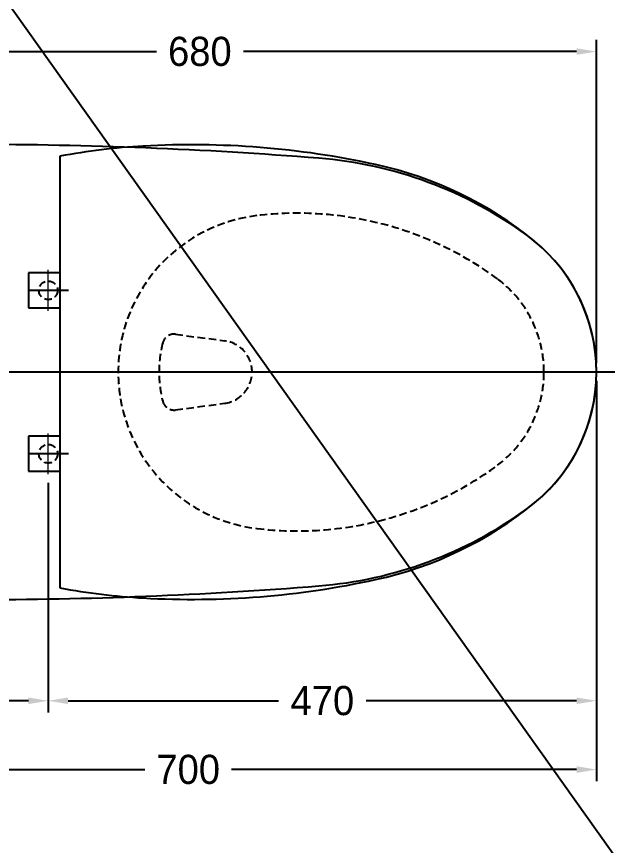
# Model space of a CAD drawing. Header units: millimetres. Extents: x 0 to 5600, y -67 to 2530.
# Drawn here: x 4259 to 4766, y 1173 to 1883 of the extents above; entities that cross this region are included whole.
import ezdxf
from ezdxf.lldxf.tags import DXFTag

# ---------------------------------------------------------------- set-up
doc = ezdxf.new("R2010")
doc.units = ezdxf.units.MM
doc.linetypes.add('DASHED2', pattern=[9.525, 6.35, -3.175])
for name, color, linetype in [('내부선 및 부속', 4, 'Continuous'), ('외형선', 3, 'Continuous'), ('점선', 6, 'DASHED2'), ('중심선', 1, 'DASHED'), ('치수선', 7, 'Continuous')]:
    doc.layers.add(name, color=color, linetype=linetype)
doc.styles.add('____', font='')
doc.styles.get('____').set_extended_font_data('굴림')
tags = doc.linetypes.add('DASHED', pattern=[25.72, 12.86, -12.86]).pattern_tags.tags
tags[6:7] = [DXFTag(74, 4), DXFTag(75, 0), DXFTag(340, '0'), DXFTag(46, 0.0), DXFTag(50, 0.0), DXFTag(44, 0.0), DXFTag(45, 0.0)]
tags[4:5] = [DXFTag(74, 4), DXFTag(75, 0), DXFTag(340, '0'), DXFTag(46, 0.0), DXFTag(50, 0.0), DXFTag(44, 0.0), DXFTag(45, 0.0)]
doc.dimstyles.new('MSADIM', dxfattribs={"dimtxt": 33, "dimasz": 17, "dimexe": 10, "dimexo": 7.5, "dimgap": 10, "dimtad": 0, "dimtih": 1, "dimtoh": 1, "dimdec": 0, "dimzin": 1, "dimdsep": 46, "dimtxsty": '____', "dimcen": 11.25, "dimadec": 0, "dimazin": 0, "dimtfac": 1, "dimtdec": 0, "dimtix": 1, "dimtmove": 0, "dimatfit": 3, "dimfxl": 1, "dimtolj": 1, "dimtzin": 1, "dimarcsym": 0})

# ---------------------------------------------------------------- blocks, each defined once
blk = doc.blocks.new('*D4')
at = {"layer": '치수선', "color": 0, "linetype": 'Continuous', "lineweight": -2, "transparency": 16777216}
for p, q in [((4286.21, 1483.52), (4286.21, 1286.86)), ((4146.21, 1405.87), (4146.21, 1286.86)), ((4163.21, 1296.86), (4180.28, 1296.86)), ((4269.21, 1296.86), (4252.15, 1296.86))]:
    blk.add_line(p, q, dxfattribs=at)
at = {"layer": '치수선', "color": 0, "linetype": 'Continuous', "transparency": 16777216}
for points in [[(4163.21, 1299.69), (4163.21, 1294.02), (4146.21, 1296.86)], [(4269.21, 1299.69), (4269.21, 1294.02), (4286.21, 1296.86)]]:
    blk.add_solid(points, dxfattribs=at)
at = {"layer": '치수선', "color": 0, "linetype": 'Continuous', "transparency": 16777216, "insert": (4216.21, 1296.86), "char_height": 25, "attachment_point": 5, "style": '____'}
blk.add_mtext('\\A1;140', dxfattribs=at)
blk = doc.blocks.new('*D5')
at = {"layer": '치수선', "color": 0, "linetype": 'Continuous', "lineweight": -2, "transparency": 16777216}
for p, q in [((4756.21, 1571.02), (4756.21, 1286.86)), ((4286.21, 1483.52), (4286.21, 1286.86)), ((4303.21, 1296.86), (4483.55, 1296.86)), ((4739.21, 1296.86), (4558.88, 1296.86))]:
    blk.add_line(p, q, dxfattribs=at)
at = {"layer": '치수선', "color": 0, "linetype": 'Continuous', "transparency": 16777216}
for points in [[(4303.21, 1299.69), (4303.21, 1294.02), (4286.21, 1296.86)], [(4739.21, 1299.69), (4739.21, 1294.02), (4756.21, 1296.86)]]:
    blk.add_solid(points, dxfattribs=at)
at = {"layer": '치수선', "color": 0, "linetype": 'Continuous', "transparency": 16777216, "insert": (4521.21, 1296.86), "char_height": 25, "attachment_point": 5, "style": '____'}
blk.add_mtext('\\A1;470', dxfattribs=at)
blk = doc.blocks.new('*D6')
at = {"layer": '치수선', "color": 0, "linetype": 'Continuous', "lineweight": -2, "transparency": 16777216}
for p, q in [((4756.21, 1571.02), (4756.21, 1227.91)), ((4056.21, 1376.02), (4056.21, 1227.91)), ((4073.21, 1237.91), (4369.08, 1237.91)), ((4739.21, 1237.91), (4443.34, 1237.91))]:
    blk.add_line(p, q, dxfattribs=at)
at = {"layer": '치수선', "color": 0, "linetype": 'Continuous', "transparency": 16777216}
for points in [[(4073.21, 1240.75), (4073.21, 1235.08), (4056.21, 1237.91)], [(4739.21, 1240.75), (4739.21, 1235.08), (4756.21, 1237.91)]]:
    blk.add_solid(points, dxfattribs=at)
at = {"layer": '치수선', "color": 0, "linetype": 'Continuous', "transparency": 16777216, "insert": (4406.21, 1237.91), "char_height": 25, "attachment_point": 5, "style": '____'}
blk.add_mtext('\\A1;700', dxfattribs=at)
blk = doc.blocks.new('*D12')
at = {"layer": '치수선', "color": 0, "linetype": 'Continuous', "lineweight": -2, "transparency": 16777216}
for p, q in [((4076.21, 1776.02), (4076.21, 1863.15)), ((4756.21, 1586.02), (4756.21, 1863.15)), ((4093.21, 1853.15), (4378.93, 1853.15)), ((4739.21, 1853.15), (4453.49, 1853.15))]:
    blk.add_line(p, q, dxfattribs=at)
at = {"layer": '치수선', "color": 0, "linetype": 'Continuous', "transparency": 16777216}
for points in [[(4093.21, 1855.98), (4093.21, 1850.32), (4076.21, 1853.15)], [(4739.21, 1855.98), (4739.21, 1850.32), (4756.21, 1853.15)]]:
    blk.add_solid(points, dxfattribs=at)
at = {"layer": '치수선', "color": 0, "linetype": 'Continuous', "transparency": 16777216, "insert": (4416.21, 1853.15), "char_height": 25, "attachment_point": 5, "style": '____'}
blk.add_mtext('\\A1;680', dxfattribs=at)

msp = doc.modelspace()

# ---------------------------------------------------------------- linework, layer by layer
at = {"layer": '내부선 및 부속'}
msp.add_line((4296.21, 1763.52), (4296.21, 1393.52), dxfattribs=at)
at = {"layer": '내부선 및 부속', "linetype": 'Continuous'}
for p, q in [((4296.21, 1663.52), (4269.21, 1663.52)), ((4269.21, 1663.52), (4269.21, 1633.52)), ((4269.21, 1633.52), (4296.21, 1633.52)), ((4296.21, 1523.52), (4269.21, 1523.52)), ((4269.21, 1523.52), (4269.21, 1493.52)), ((4269.21, 1493.52), (4296.21, 1493.52))]:
    msp.add_line(p, q, dxfattribs=at)
at = {"layer": '내부선 및 부속'}
for centre, radius, start, end in [((4399.85, 1203.02), 570, 93.23798, 100.47575), ((4409.45, 1033.29), 740, 77.71694, 93.23798), ((4497.74, 1438.79), 325, 50.78986, 77.71694), ((4611.21, 1578.52), 145, 309.08009, 50.91991), ((4497.74, 1718.25), 325, 282.28306, 309.21014), ((4409.45, 2123.75), 740, 266.76202, 282.28306), ((4399.85, 1954.02), 570, 259.52425, 266.76202)]:
    msp.add_arc(centre, radius, start, end, dxfattribs=at)
at = {"layer": '외형선'}
msp.add_line((3800, 2530), (5600, 0), dxfattribs=at)
for centre, radius, start, end in [((4221.21, -1976.48), 3750, 85.45755, 90), ((4490.49, 1412.84), 350, 53.91978, 85.45755), ((4611.21, 1578.52), 145, 0, 53.91978), ((4611.21, 1578.52), 145, 306.08022, 0), ((4490.49, 1744.2), 350, 274.54245, 306.08022), ((4221.21, 5133.52), 3750, 270, 274.54245)]:
    msp.add_arc(centre, radius, start, end, dxfattribs=at)
at = {"layer": '점선'}
for p, q in [((4395.43, 1610.98), (4437.55, 1605.28)), ((4395.43, 1546.06), (4437.55, 1551.77))]:
    msp.add_line(p, q, dxfattribs=at)
for centre in [(4286.21, 1648.52), (4286.21, 1508.52)]:
    msp.add_circle(centre, 8, dxfattribs=at)
for centre, radius, start, end in [((4481.21, 1578.52), 135, 96.87049, 263.12951), ((4499.76, 1424.64), 290, 53.72659, 96.87049), ((4611.21, 1578.52), 100, 0, 53.04604), ((4394.08, 1601.07), 10, 82.29072, 165.49056), ((4433.93, 1578.52), 27, 277.70928, 82.29072), ((4481.21, 1578.52), 100, 165.49056, 194.50944), ((4611.21, 1578.52), 100, 306.95396, 0), ((4394.08, 1555.97), 10, 194.50944, 277.70928), ((4499.76, 1732.41), 290, 263.12951, 306.27341)]:
    msp.add_arc(centre, radius, start, end, dxfattribs=at)
at = {"layer": '중심선', "linetype": 'Continuous', "lineweight": 18}
for p, q in [((4286.21, 1631.02), (4286.21, 1666.02)), ((4286.21, 1491.02), (4286.21, 1526.02))]:
    msp.add_line(p, q, dxfattribs=at)
at = {"layer": '중심선'}
for p, q in [((4303.71, 1648.52), (4268.71, 1648.52)), ((4786.21, 1578.52), (4046.21, 1578.52)), ((4303.71, 1508.52), (4268.71, 1508.52))]:
    msp.add_line(p, q, dxfattribs=at)

# ---------------------------------------------------------------- dimensions: what is measured, and where the dimension line sits
at = {"layer": '치수선', "linetype": 'Continuous'}
for base, p1, p2, picture, middle in [((4076.21, 1853.15), (4756.21, 1578.52), (4076.21, 1768.52), '*D12', (4416.21, 1853.15)), ((4756.21, 1237.91), (4056.21, 1383.52), (4756.21, 1578.52), '*D6', (4406.21, 1237.91)), ((4756.21, 1296.86), (4286.21, 1491.02), (4756.21, 1578.52), '*D5', (4521.21, 1296.86)), ((4286.21, 1296.86), (4146.21, 1413.37), (4286.21, 1491.02), '*D4', (4216.21, 1296.86))]:
    dim = msp.add_linear_dim(base=base, p1=p1, p2=p2, dimstyle='MSADIM', override={"dimtxt": 25}, dxfattribs=at)
    dim.commit()
    dim.dimension.update_dxf_attribs({"geometry": picture, "text_midpoint": middle})

doc.saveas('drawing.dxf')
